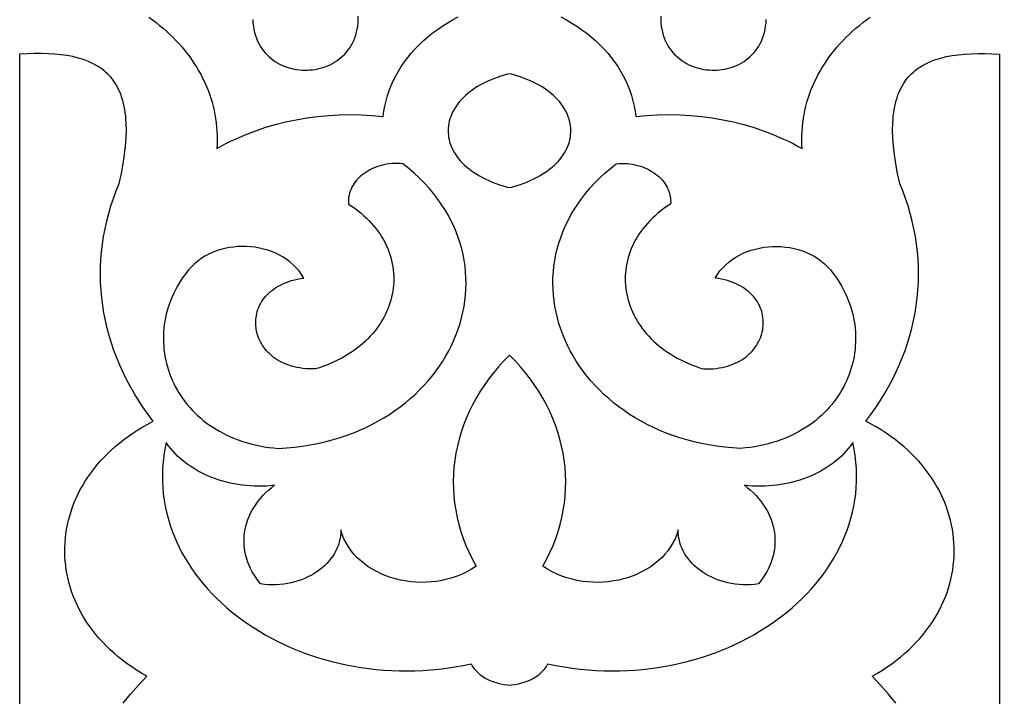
# Model space of a CAD drawing. Extents: x 196 to 288, y -250 to 355.
# Drawn here: x 197.5 to 280, y -143.5 to -86.5 of the extents above; entities that cross this region are included whole.
import ezdxf

# ---------------------------------------------------------------- set-up
doc = ezdxf.new("R2010")
doc.units = 0
doc.layers.add('LAYER_1', color=18, linetype='CONTINUOUS')

msp = doc.modelspace()

# ---------------------------------------------------------------- linework, layer by layer
at = {"layer": 'LAYER_1'}
for points in [[(208.407, -86.263), (208.717, -86.485), (209.019, -86.713), (209.314, -86.947), (209.602, -87.187), (209.883, -87.433), (210.156, -87.685), (210.422, -87.943), (210.679, -88.206), (210.929, -88.475), (211.17, -88.748), (211.404, -89.027), (211.629, -89.311), (211.845, -89.6), (212.053, -89.894), (212.252, -90.193), (212.441, -90.495), (212.622, -90.803), (212.793, -91.114), (212.955, -91.43), (213.108, -91.75), (213.25, -92.074), (213.383, -92.401), (213.506, -92.732), (213.618, -93.067), (213.72, -93.405), (213.812, -93.746), (213.893, -94.091), (213.964, -94.438), (214.023, -94.788), (214.071, -95.141), (214.108, -95.497), (214.134, -95.855), (214.148, -96.216), (214.151, -96.579), (214.142, -96.944), (214.121, -97.311), (214.503, -97.098), (214.892, -96.894), (215.285, -96.697), (215.684, -96.508), (216.496, -96.155), (217.325, -95.834), (218.172, -95.546), (219.033, -95.291), (219.908, -95.069), (220.794, -94.881), (221.691, -94.727), (222.596, -94.606), (223.509, -94.521), (224.427, -94.47), (225.35, -94.455), (226.274, -94.475), (227.2, -94.53), (228.125, -94.622), (228.181, -94.172), (228.259, -93.728), (228.359, -93.289), (228.48, -92.856), (228.622, -92.429), (228.785, -92.009), (228.969, -91.595), (229.173, -91.189), (229.396, -90.79), (229.639, -90.4), (229.901, -90.018), (230.181, -89.645), (230.481, -89.28), (230.798, -88.926), (231.133, -88.581), (231.486, -88.247), (231.856, -87.924), (232.243, -87.611), (232.646, -87.311), (233.066, -87.022), (233.501, -86.745), (233.952, -86.481), (234.419, -86.229)], [(217.145, -86.457), (217.164, -86.745), (217.197, -87.022), (217.244, -87.29), (217.303, -87.547), (217.375, -87.794), (217.458, -88.031), (217.553, -88.258), (217.658, -88.475), (217.774, -88.681), (217.899, -88.877), (218.034, -89.064), (218.178, -89.24), (218.331, -89.406), (218.491, -89.562), (218.658, -89.708), (218.833, -89.844), (219.014, -89.97), (219.201, -90.087), (219.393, -90.193), (219.591, -90.289), (219.793, -90.375), (219.999, -90.452), (220.208, -90.518), (220.421, -90.575), (220.636, -90.621), (220.853, -90.658), (221.072, -90.685), (221.292, -90.703), (221.512, -90.71), (221.733, -90.708), (221.953, -90.696), (222.173, -90.674), (222.391, -90.642), (222.608, -90.601), (222.822, -90.55), (223.033, -90.49), (223.241, -90.419), (223.446, -90.339), (223.646, -90.25), (223.841, -90.151), (224.031, -90.042), (224.216, -89.924), (224.394, -89.796), (224.566, -89.658), (224.731, -89.511), (224.888, -89.355), (225.036, -89.189), (225.177, -89.013), (225.308, -88.829), (225.429, -88.634), (225.541, -88.43), (225.642, -88.217), (225.732, -87.995), (225.81, -87.763), (225.877, -87.521), (225.931, -87.271), (225.972, -87.011), (226, -86.742), (226.013, -86.463), (226.013, -86.175)], [(243.066, -86.229), (243.532, -86.481), (243.983, -86.745), (244.419, -87.022), (244.838, -87.311), (245.242, -87.611), (245.629, -87.924), (245.999, -88.247), (246.351, -88.581), (246.687, -88.926), (247.004, -89.28), (247.303, -89.645), (247.584, -90.018), (247.846, -90.4), (248.089, -90.79), (248.312, -91.189), (248.516, -91.595), (248.699, -92.009), (248.862, -92.429), (249.005, -92.856), (249.126, -93.289), (249.226, -93.728), (249.304, -94.172), (249.36, -94.622), (250.285, -94.53), (251.21, -94.475), (252.135, -94.455), (253.058, -94.47), (253.976, -94.521), (254.888, -94.606), (255.794, -94.727), (256.691, -94.881), (257.577, -95.069), (258.452, -95.291), (259.313, -95.546), (260.159, -95.834), (260.989, -96.155), (261.801, -96.508), (262.2, -96.697), (262.593, -96.894), (262.981, -97.098), (263.364, -97.311), (263.343, -96.944), (263.334, -96.579), (263.336, -96.216), (263.351, -95.855), (263.376, -95.497), (263.413, -95.141), (263.462, -94.788), (263.521, -94.438), (263.592, -94.091), (263.673, -93.746), (263.764, -93.405), (263.867, -93.067), (263.979, -92.732), (264.102, -92.401), (264.234, -92.074), (264.377, -91.75), (264.529, -91.43), (264.691, -91.114), (264.863, -90.803), (265.043, -90.495), (265.233, -90.193), (265.432, -89.894), (265.64, -89.6), (265.856, -89.311), (266.081, -89.027), (266.314, -88.748), (266.556, -88.475), (266.806, -88.206), (267.063, -87.943), (267.329, -87.685), (267.602, -87.433), (267.883, -87.187), (268.171, -86.947), (268.466, -86.713), (268.768, -86.485), (269.077, -86.263)], [(251.472, -86.175), (251.471, -86.463), (251.485, -86.742), (251.513, -87.011), (251.554, -87.271), (251.608, -87.521), (251.674, -87.763), (251.753, -87.995), (251.843, -88.217), (251.944, -88.43), (252.055, -88.634), (252.177, -88.829), (252.308, -89.013), (252.448, -89.189), (252.597, -89.355), (252.754, -89.511), (252.919, -89.658), (253.09, -89.796), (253.269, -89.924), (253.453, -90.042), (253.644, -90.151), (253.839, -90.25), (254.039, -90.339), (254.244, -90.419), (254.452, -90.49), (254.663, -90.55), (254.877, -90.601), (255.094, -90.642), (255.312, -90.674), (255.531, -90.696), (255.752, -90.708), (255.972, -90.71), (256.193, -90.703), (256.413, -90.685), (256.632, -90.658), (256.849, -90.621), (257.064, -90.575), (257.277, -90.518), (257.486, -90.452), (257.692, -90.375), (257.894, -90.289), (258.091, -90.193), (258.284, -90.087), (258.471, -89.97), (258.652, -89.844), (258.826, -89.708), (258.994, -89.562), (259.154, -89.406), (259.306, -89.24), (259.45, -89.064), (259.585, -88.877), (259.711, -88.681), (259.827, -88.475), (259.932, -88.258), (260.027, -88.031), (260.11, -87.794), (260.182, -87.547), (260.241, -87.29), (260.287, -87.022), (260.321, -86.745), (260.34, -86.457)], [(206.255, -143.959), (206.874, -143.2), (207.533, -142.446), (208.229, -141.698), (207.795, -141.446), (207.375, -141.186), (206.969, -140.917), (206.577, -140.641), (206.199, -140.357), (205.835, -140.066), (205.486, -139.768), (205.151, -139.463), (204.83, -139.152), (204.523, -138.834), (204.23, -138.511), (203.952, -138.182), (203.687, -137.848), (203.437, -137.509), (203.201, -137.165), (202.979, -136.816), (202.771, -136.463), (202.577, -136.107), (202.397, -135.746), (202.231, -135.383), (202.08, -135.016), (201.942, -134.646), (201.818, -134.274), (201.709, -133.899), (201.613, -133.523), (201.532, -133.145), (201.465, -132.765), (201.411, -132.384), (201.372, -132.002), (201.347, -131.62), (201.335, -131.237), (201.338, -130.855), (201.355, -130.472), (201.385, -130.09), (201.43, -129.709), (201.488, -129.329), (201.561, -128.95), (201.647, -128.573), (201.748, -128.198), (201.862, -127.825), (201.991, -127.454), (202.133, -127.086), (202.289, -126.721), (202.459, -126.359), (202.643, -126.001), (202.841, -125.647), (203.053, -125.297), (203.278, -124.951), (203.518, -124.61), (203.771, -124.273), (204.038, -123.942), (204.319, -123.617), (204.614, -123.297), (204.923, -122.983), (205.246, -122.676), (205.582, -122.375), (205.932, -122.081), (206.297, -121.795), (206.674, -121.516), (207.066, -121.244), (207.472, -120.98), (207.891, -120.725), (208.324, -120.478), (208.771, -120.241), (208.344, -119.675), (207.939, -119.102), (207.555, -118.522), (207.193, -117.935), (206.852, -117.342), (206.532, -116.743), (206.234, -116.138), (205.957, -115.527), (205.702, -114.912), (205.469, -114.292), (205.257, -113.668), (205.067, -113.04), (204.899, -112.409), (204.753, -111.774), (204.629, -111.137), (204.526, -110.498), (204.446, -109.856), (204.388, -109.213), (204.352, -108.569), (204.338, -107.923), (204.347, -107.277), (204.378, -106.632), (204.431, -105.986), (204.506, -105.341), (204.604, -104.697), (204.725, -104.054), (204.868, -103.413), (205.033, -102.774), (205.222, -102.137), (205.433, -101.503), (205.666, -100.873), (205.923, -100.246), (206.104, -99.395), (206.251, -98.587), (206.365, -97.819), (206.447, -97.092), (206.496, -96.403), (206.514, -95.753), (206.501, -95.14), (206.483, -94.847), (206.457, -94.563), (206.424, -94.288), (206.383, -94.022), (206.335, -93.764), (206.28, -93.515), (206.217, -93.275), (206.147, -93.043), (206.07, -92.819), (205.986, -92.603), (205.894, -92.395), (205.796, -92.196), (205.691, -92.003), (205.579, -91.819), (205.461, -91.642), (205.335, -91.473), (205.203, -91.311), (205.065, -91.156), (204.92, -91.008), (204.768, -90.868), (204.61, -90.734), (204.446, -90.607), (204.099, -90.373), (203.727, -90.165), (203.331, -89.983), (202.912, -89.824), (202.47, -89.688), (202.005, -89.575), (201.518, -89.483), (201.009, -89.412), (200.48, -89.361), (199.93, -89.329), (199.359, -89.314), (198.77, -89.317), (198.161, -89.336), (197.534, -89.37), (197.534, -180.652)], [(271.229, -143.959), (270.61, -143.2), (269.952, -142.446), (269.255, -141.698), (269.69, -141.446), (270.11, -141.186), (270.516, -140.917), (270.908, -140.641), (271.286, -140.357), (271.649, -140.066), (271.999, -139.768), (272.334, -139.463), (272.655, -139.152), (272.962, -138.834), (273.254, -138.511), (273.533, -138.182), (273.797, -137.848), (274.048, -137.509), (274.284, -137.165), (274.506, -136.816), (274.714, -136.463), (274.908, -136.107), (275.088, -135.746), (275.254, -135.383), (275.405, -135.016), (275.543, -134.646), (275.666, -134.274), (275.776, -133.899), (275.871, -133.523), (275.953, -133.145), (276.02, -132.765), (276.073, -132.384), (276.113, -132.002), (276.138, -131.62), (276.149, -131.237), (276.147, -130.855), (276.13, -130.472), (276.1, -130.09), (276.055, -129.709), (275.996, -129.329), (275.924, -128.95), (275.837, -128.573), (275.737, -128.198), (275.623, -127.825), (275.494, -127.454), (275.352, -127.086), (275.196, -126.721), (275.026, -126.359), (274.842, -126.001), (274.644, -125.647), (274.432, -125.297), (274.207, -124.951), (273.967, -124.61), (273.714, -124.273), (273.446, -123.942), (273.165, -123.617), (272.87, -123.297), (272.562, -122.983), (272.239, -122.676), (271.903, -122.375), (271.552, -122.081), (271.188, -121.795), (270.81, -121.516), (270.419, -121.244), (270.013, -120.98), (269.594, -120.725), (269.161, -120.478), (268.714, -120.241), (269.14, -119.675), (269.546, -119.102), (269.93, -118.522), (270.292, -117.935), (270.633, -117.342), (270.953, -116.743), (271.251, -116.138), (271.528, -115.527), (271.783, -114.912), (272.016, -114.292), (272.228, -113.668), (272.418, -113.04), (272.586, -112.409), (272.732, -111.774), (272.856, -111.137), (272.958, -110.498), (273.038, -109.856), (273.097, -109.213), (273.133, -108.569), (273.146, -107.923), (273.138, -107.277), (273.107, -106.632), (273.054, -105.986), (272.979, -105.341), (272.881, -104.697), (272.76, -104.054), (272.617, -103.413), (272.452, -102.774), (272.263, -102.137), (272.052, -101.503), (271.818, -100.873), (271.562, -100.246), (271.381, -99.395), (271.234, -98.587), (271.119, -97.819), (271.038, -97.092), (270.988, -96.403), (270.971, -95.753), (270.984, -95.14), (271.002, -94.847), (271.028, -94.563), (271.061, -94.288), (271.102, -94.022), (271.15, -93.764), (271.205, -93.515), (271.268, -93.275), (271.338, -93.043), (271.415, -92.819), (271.499, -92.603), (271.59, -92.395), (271.688, -92.196), (271.793, -92.003), (271.905, -91.819), (272.024, -91.642), (272.149, -91.473), (272.281, -91.311), (272.42, -91.156), (272.565, -91.008), (272.716, -90.868), (272.874, -90.734), (273.039, -90.607), (273.386, -90.373), (273.758, -90.165), (274.153, -89.983), (274.573, -89.824), (275.015, -89.688), (275.48, -89.575), (275.967, -89.483), (276.476, -89.412), (277.005, -89.361), (277.555, -89.329), (278.125, -89.314), (278.715, -89.317), (279.323, -89.336), (279.951, -89.37), (279.951, -180.652)]]:
    msp.add_lwpolyline(points, dxfattribs=at)
for points in [[(238.742, -100.588), (238.934, -100.542), (239.265, -100.447), (239.584, -100.346), (239.892, -100.238), (240.188, -100.124), (240.473, -100.004), (240.747, -99.879), (241.008, -99.748), (241.259, -99.612), (241.498, -99.471), (241.725, -99.325), (241.941, -99.175), (242.146, -99.02), (242.339, -98.862), (242.521, -98.699), (242.692, -98.533), (242.851, -98.364), (242.999, -98.192), (243.136, -98.016), (243.262, -97.838), (243.376, -97.658), (243.479, -97.475), (243.571, -97.291), (243.651, -97.104), (243.721, -96.916), (243.779, -96.727), (243.826, -96.537), (243.862, -96.345), (243.887, -96.154), (243.901, -95.961), (243.903, -95.769), (243.895, -95.577), (243.875, -95.385), (243.845, -95.193), (243.803, -95.003), (243.751, -94.813), (243.687, -94.624), (243.613, -94.437), (243.527, -94.252), (243.431, -94.068), (243.324, -93.887), (243.206, -93.707), (243.077, -93.531), (242.937, -93.357), (242.786, -93.186), (242.625, -93.019), (242.452, -92.855), (242.269, -92.695), (242.075, -92.538), (241.87, -92.386), (241.655, -92.238), (241.429, -92.095), (241.192, -91.957), (240.944, -91.824), (240.686, -91.696), (240.417, -91.573), (240.137, -91.456), (239.546, -91.241), (238.913, -91.052), (238.742, -91.015), (238.572, -91.052), (237.938, -91.241), (237.347, -91.456), (237.068, -91.573), (236.799, -91.696), (236.541, -91.824), (236.293, -91.957), (236.056, -92.095), (235.83, -92.238), (235.614, -92.386), (235.41, -92.538), (235.216, -92.695), (235.033, -92.855), (234.86, -93.019), (234.699, -93.186), (234.548, -93.357), (234.408, -93.531), (234.279, -93.707), (234.161, -93.887), (234.054, -94.068), (233.957, -94.252), (233.872, -94.437), (233.797, -94.624), (233.734, -94.813), (233.681, -95.003), (233.64, -95.193), (233.609, -95.385), (233.59, -95.577), (233.582, -95.769), (233.584, -95.961), (233.598, -96.154), (233.623, -96.345), (233.659, -96.537), (233.706, -96.727), (233.764, -96.916), (233.833, -97.104), (233.914, -97.291), (234.006, -97.475), (234.109, -97.658), (234.223, -97.838), (234.349, -98.016), (234.485, -98.192), (234.633, -98.364), (234.793, -98.533), (234.963, -98.699), (235.145, -98.862), (235.339, -99.02), (235.543, -99.175), (235.76, -99.325), (235.987, -99.471), (236.226, -99.612), (236.476, -99.748), (236.738, -99.879), (237.012, -100.004), (237.296, -100.124), (237.593, -100.238), (237.9, -100.346), (238.22, -100.447), (238.551, -100.542)], [(229.771, -98.583), (229.535, -98.564), (229.302, -98.556), (229.071, -98.559), (228.844, -98.571), (228.619, -98.594), (228.399, -98.626), (228.183, -98.668), (227.971, -98.718), (227.764, -98.778), (227.562, -98.846), (227.366, -98.923), (227.175, -99.008), (226.991, -99.1), (226.814, -99.2), (226.644, -99.308), (226.481, -99.422), (226.326, -99.543), (226.18, -99.67), (226.042, -99.804), (225.912, -99.943), (225.793, -100.088), (225.682, -100.238), (225.582, -100.394), (225.492, -100.554), (225.413, -100.718), (225.345, -100.887), (225.289, -101.06), (225.245, -101.236), (225.212, -101.416), (225.193, -101.599), (225.186, -101.785), (225.193, -101.973), (225.476, -102.16), (225.747, -102.351), (226.007, -102.548), (226.257, -102.75), (226.495, -102.956), (226.722, -103.167), (226.937, -103.383), (227.142, -103.603), (227.336, -103.826), (227.52, -104.053), (227.692, -104.284), (227.853, -104.518), (228.004, -104.755), (228.144, -104.995), (228.273, -105.237), (228.392, -105.482), (228.5, -105.729), (228.598, -105.978), (228.685, -106.229), (228.761, -106.481), (228.827, -106.735), (228.883, -106.99), (228.929, -107.245), (228.964, -107.502), (228.989, -107.759), (229.003, -108.016), (229.008, -108.273), (229.002, -108.53), (228.987, -108.786), (228.961, -109.042), (228.925, -109.297), (228.88, -109.552), (228.824, -109.804), (228.759, -110.056), (228.684, -110.305), (228.599, -110.553), (228.504, -110.799), (228.4, -111.042), (228.285, -111.283), (228.162, -111.521), (228.029, -111.756), (227.886, -111.988), (227.734, -112.216), (227.572, -112.441), (227.401, -112.662), (227.221, -112.879), (227.031, -113.092), (226.832, -113.3), (226.624, -113.504), (226.406, -113.702), (226.18, -113.896), (225.944, -114.084), (225.7, -114.266), (225.446, -114.443), (225.184, -114.614), (224.912, -114.779), (224.632, -114.937), (224.343, -115.089), (224.045, -115.233), (223.738, -115.371), (223.423, -115.501), (223.099, -115.624), (222.766, -115.739), (222.425, -115.847), (222.144, -115.85), (221.872, -115.844), (221.607, -115.827), (221.349, -115.801), (221.1, -115.765), (220.858, -115.72), (220.624, -115.667), (220.398, -115.605), (220.179, -115.535), (219.969, -115.457), (219.766, -115.371), (219.572, -115.279), (219.386, -115.179), (219.207, -115.073), (219.037, -114.961), (218.875, -114.842), (218.721, -114.718), (218.575, -114.589), (218.438, -114.454), (218.308, -114.315), (218.188, -114.171), (218.075, -114.023), (217.971, -113.872), (217.876, -113.717), (217.789, -113.559), (217.71, -113.397), (217.64, -113.234), (217.579, -113.068), (217.526, -112.9), (217.482, -112.73), (217.447, -112.559), (217.421, -112.387), (217.403, -112.215), (217.394, -112.042), (217.394, -111.869), (217.404, -111.696), (217.422, -111.523), (217.449, -111.352), (217.485, -111.181), (217.53, -111.012), (217.585, -110.845), (217.648, -110.68), (217.721, -110.517), (217.803, -110.357), (217.894, -110.2), (217.995, -110.046), (218.105, -109.896), (218.224, -109.75), (218.353, -109.608), (218.492, -109.471), (218.639, -109.338), (218.797, -109.211), (218.964, -109.089), (219.141, -108.972), (219.327, -108.862), (219.523, -108.759), (219.729, -108.662), (219.945, -108.572), (220.171, -108.489), (220.406, -108.414), (220.651, -108.347), (220.907, -108.288), (221.172, -108.238), (221.447, -108.197), (221.254, -107.891), (221.041, -107.604), (220.808, -107.335), (220.557, -107.085), (220.29, -106.853), (220.007, -106.64), (219.71, -106.446), (219.401, -106.27), (219.08, -106.113), (218.749, -105.975), (218.409, -105.856), (218.061, -105.756), (217.707, -105.675), (217.348, -105.613), (216.986, -105.57), (216.621, -105.546), (216.255, -105.541), (215.889, -105.555), (215.524, -105.589), (215.163, -105.642), (214.805, -105.715), (214.453, -105.807), (214.108, -105.919), (213.77, -106.05), (213.442, -106.2), (213.125, -106.371), (212.819, -106.561), (212.526, -106.77), (212.248, -107), (211.986, -107.249), (211.741, -107.519), (211.514, -107.808), (211.317, -108.079), (211.131, -108.354), (210.956, -108.632), (210.792, -108.912), (210.64, -109.196), (210.498, -109.482), (210.367, -109.771), (210.247, -110.062), (210.138, -110.354), (210.04, -110.648), (209.952, -110.944), (209.875, -111.241), (209.809, -111.538), (209.753, -111.837), (209.708, -112.136), (209.673, -112.435), (209.648, -112.734), (209.634, -113.033), (209.63, -113.331), (209.637, -113.629), (209.653, -113.926), (209.68, -114.222), (209.717, -114.516), (209.764, -114.809), (209.821, -115.1), (209.888, -115.388), (209.965, -115.675), (210.052, -115.959), (210.148, -116.24), (210.254, -116.518), (210.37, -116.793), (210.496, -117.065), (210.631, -117.333), (210.776, -117.596), (210.93, -117.856), (211.094, -118.111), (211.267, -118.362), (211.449, -118.608), (211.641, -118.849), (211.842, -119.084), (212.052, -119.314), (212.272, -119.538), (212.5, -119.756), (212.737, -119.968), (212.984, -120.173), (213.239, -120.372), (213.504, -120.563), (213.777, -120.748), (214.059, -120.925), (214.35, -121.094), (214.649, -121.256), (214.957, -121.409), (215.274, -121.554), (215.599, -121.691), (215.933, -121.819), (216.275, -121.937), (216.625, -122.047), (216.984, -122.147), (217.352, -122.237), (217.727, -122.317), (218.111, -122.387), (218.502, -122.447), (218.902, -122.496), (219.31, -122.534), (219.992, -122.491), (220.662, -122.427), (221.319, -122.343), (221.964, -122.24), (222.595, -122.119), (223.214, -121.978), (223.82, -121.82), (224.413, -121.644), (224.991, -121.451), (225.556, -121.242), (226.107, -121.017), (226.644, -120.776), (227.166, -120.519), (227.673, -120.249), (228.166, -119.964), (228.644, -119.665), (229.106, -119.353), (229.553, -119.029), (229.984, -118.692), (230.399, -118.344), (230.799, -117.984), (231.181, -117.613), (231.548, -117.232), (231.897, -116.841), (232.23, -116.441), (232.545, -116.032), (232.844, -115.614), (233.124, -115.189), (233.387, -114.756), (233.632, -114.315), (233.858, -113.869), (234.067, -113.416), (234.256, -112.958), (234.427, -112.495), (234.579, -112.027), (234.711, -111.554), (234.825, -111.079), (234.918, -110.6), (234.992, -110.118), (235.045, -109.634), (235.078, -109.148), (235.091, -108.661), (235.083, -108.173), (235.055, -107.685), (235.005, -107.197), (234.934, -106.709), (234.841, -106.223), (234.726, -105.738), (234.59, -105.256), (234.432, -104.775), (234.251, -104.298), (234.047, -103.824), (233.821, -103.355), (233.572, -102.889), (233.299, -102.429), (233.004, -101.974), (232.684, -101.524), (232.341, -101.081), (231.974, -100.645), (231.583, -100.216), (231.167, -99.795), (230.726, -99.383), (230.261, -98.978)], [(247.714, -98.583), (247.95, -98.564), (248.183, -98.556), (248.413, -98.559), (248.641, -98.571), (248.865, -98.594), (249.086, -98.626), (249.302, -98.668), (249.514, -98.718), (249.721, -98.778), (249.923, -98.846), (250.119, -98.923), (250.309, -99.008), (250.493, -99.1), (250.671, -99.2), (250.841, -99.308), (251.003, -99.422), (251.158, -99.543), (251.305, -99.67), (251.443, -99.804), (251.572, -99.943), (251.692, -100.088), (251.802, -100.238), (251.903, -100.394), (251.992, -100.554), (252.071, -100.718), (252.139, -100.887), (252.196, -101.06), (252.24, -101.236), (252.272, -101.416), (252.292, -101.599), (252.299, -101.785), (252.292, -101.973), (252.009, -102.16), (251.738, -102.351), (251.477, -102.548), (251.228, -102.75), (250.99, -102.956), (250.763, -103.167), (250.547, -103.383), (250.342, -103.603), (250.148, -103.826), (249.965, -104.053), (249.793, -104.284), (249.631, -104.518), (249.481, -104.755), (249.341, -104.995), (249.211, -105.237), (249.093, -105.482), (248.985, -105.729), (248.887, -105.978), (248.8, -106.229), (248.723, -106.481), (248.657, -106.735), (248.602, -106.99), (248.556, -107.245), (248.521, -107.502), (248.496, -107.759), (248.481, -108.016), (248.477, -108.273), (248.482, -108.53), (248.498, -108.786), (248.524, -109.042), (248.559, -109.297), (248.605, -109.552), (248.661, -109.804), (248.726, -110.056), (248.801, -110.305), (248.886, -110.553), (248.981, -110.799), (249.085, -111.042), (249.199, -111.283), (249.323, -111.521), (249.456, -111.756), (249.599, -111.988), (249.751, -112.216), (249.913, -112.441), (250.084, -112.662), (250.264, -112.879), (250.454, -113.092), (250.653, -113.3), (250.861, -113.504), (251.078, -113.702), (251.305, -113.896), (251.54, -114.084), (251.785, -114.266), (252.038, -114.443), (252.301, -114.614), (252.573, -114.779), (252.853, -114.937), (253.142, -115.089), (253.44, -115.233), (253.747, -115.371), (254.062, -115.501), (254.386, -115.624), (254.719, -115.739), (255.06, -115.847), (255.34, -115.85), (255.613, -115.844), (255.878, -115.827), (256.135, -115.801), (256.385, -115.765), (256.627, -115.72), (256.861, -115.667), (257.087, -115.605), (257.305, -115.535), (257.516, -115.457), (257.718, -115.371), (257.913, -115.279), (258.099, -115.179), (258.278, -115.073), (258.448, -114.961), (258.61, -114.842), (258.764, -114.718), (258.91, -114.589), (259.047, -114.454), (259.176, -114.315), (259.297, -114.171), (259.41, -114.023), (259.514, -113.872), (259.609, -113.717), (259.696, -113.559), (259.775, -113.397), (259.845, -113.234), (259.906, -113.068), (259.959, -112.9), (260.003, -112.73), (260.038, -112.559), (260.064, -112.387), (260.082, -112.215), (260.09, -112.042), (260.09, -111.869), (260.081, -111.696), (260.063, -111.523), (260.036, -111.352), (260, -111.181), (259.955, -111.012), (259.9, -110.845), (259.837, -110.68), (259.764, -110.517), (259.682, -110.357), (259.591, -110.2), (259.49, -110.046), (259.38, -109.896), (259.26, -109.75), (259.132, -109.608), (258.993, -109.471), (258.845, -109.338), (258.688, -109.211), (258.521, -109.089), (258.344, -108.972), (258.158, -108.862), (257.961, -108.759), (257.756, -108.662), (257.54, -108.572), (257.314, -108.489), (257.079, -108.414), (256.833, -108.347), (256.578, -108.288), (256.313, -108.238), (256.037, -108.197), (256.23, -107.891), (256.444, -107.604), (256.677, -107.335), (256.927, -107.085), (257.195, -106.853), (257.478, -106.64), (257.774, -106.446), (258.084, -106.27), (258.405, -106.113), (258.736, -105.975), (259.076, -105.856), (259.424, -105.756), (259.778, -105.675), (260.137, -105.613), (260.499, -105.57), (260.864, -105.546), (261.23, -105.541), (261.596, -105.555), (261.96, -105.589), (262.322, -105.642), (262.679, -105.715), (263.031, -105.807), (263.377, -105.919), (263.714, -106.05), (264.042, -106.2), (264.36, -106.371), (264.666, -106.561), (264.958, -106.77), (265.236, -107), (265.499, -107.249), (265.744, -107.519), (265.971, -107.808), (266.168, -108.079), (266.354, -108.354), (266.529, -108.632), (266.692, -108.912), (266.845, -109.196), (266.987, -109.482), (267.117, -109.771), (267.237, -110.062), (267.347, -110.354), (267.445, -110.648), (267.533, -110.944), (267.61, -111.241), (267.676, -111.538), (267.732, -111.837), (267.777, -112.136), (267.812, -112.435), (267.836, -112.734), (267.851, -113.033), (267.854, -113.331), (267.848, -113.629), (267.831, -113.926), (267.805, -114.222), (267.768, -114.516), (267.721, -114.809), (267.664, -115.1), (267.597, -115.388), (267.52, -115.675), (267.433, -115.959), (267.337, -116.24), (267.23, -116.518), (267.115, -116.793), (266.989, -117.065), (266.854, -117.333), (266.709, -117.596), (266.555, -117.856), (266.391, -118.111), (266.218, -118.362), (266.036, -118.608), (265.844, -118.849), (265.643, -119.084), (265.433, -119.314), (265.213, -119.538), (264.985, -119.756), (264.747, -119.968), (264.501, -120.173), (264.245, -120.372), (263.981, -120.563), (263.708, -120.748), (263.426, -120.925), (263.135, -121.094), (262.836, -121.256), (262.528, -121.409), (262.211, -121.554), (261.886, -121.691), (261.552, -121.819), (261.21, -121.937), (260.859, -122.047), (260.5, -122.147), (260.133, -122.237), (259.758, -122.317), (259.374, -122.387), (258.982, -122.447), (258.582, -122.496), (258.175, -122.534), (257.493, -122.491), (256.823, -122.427), (256.166, -122.343), (255.521, -122.24), (254.889, -122.119), (254.27, -121.978), (253.665, -121.82), (253.072, -121.644), (252.494, -121.451), (251.929, -121.242), (251.378, -121.017), (250.841, -120.776), (250.319, -120.519), (249.811, -120.249), (249.319, -119.964), (248.841, -119.665), (248.379, -119.353), (247.932, -119.029), (247.501, -118.692), (247.085, -118.344), (246.686, -117.984), (246.303, -117.613), (245.937, -117.232), (245.587, -116.841), (245.255, -116.441), (244.939, -116.032), (244.641, -115.614), (244.361, -115.189), (244.098, -114.756), (243.853, -114.315), (243.626, -113.869), (243.418, -113.416), (243.229, -112.958), (243.058, -112.495), (242.906, -112.027), (242.773, -111.554), (242.66, -111.079), (242.567, -110.6), (242.493, -110.118), (242.44, -109.634), (242.406, -109.148), (242.393, -108.661), (242.401, -108.173), (242.43, -107.685), (242.48, -107.197), (242.551, -106.709), (242.644, -106.223), (242.758, -105.738), (242.895, -105.256), (243.053, -104.775), (243.234, -104.298), (243.438, -103.824), (243.664, -103.355), (243.913, -102.889), (244.185, -102.429), (244.481, -101.974), (244.8, -101.524), (245.144, -101.081), (245.511, -100.645), (245.902, -100.216), (246.318, -99.795), (246.758, -99.383), (247.224, -98.978)], [(238.742, -142.441), (238.892, -142.429), (239.201, -142.386), (239.497, -142.33), (239.781, -142.261), (240.051, -142.179), (240.308, -142.085), (240.552, -141.977), (240.781, -141.857), (240.996, -141.723), (241.197, -141.577), (241.382, -141.419), (241.553, -141.247), (241.708, -141.063), (241.848, -140.866), (241.971, -140.657), (242.652, -140.795), (243.331, -140.915), (244.008, -141.015), (244.683, -141.097), (245.356, -141.161), (246.025, -141.207), (246.691, -141.236), (247.354, -141.247), (248.012, -141.241), (248.666, -141.218), (249.315, -141.178), (249.959, -141.122), (250.598, -141.05), (251.231, -140.962), (251.858, -140.858), (252.478, -140.739), (253.091, -140.605), (253.697, -140.456), (254.296, -140.293), (254.886, -140.115), (255.468, -139.923), (256.042, -139.718), (256.606, -139.499), (257.162, -139.266), (257.707, -139.021), (258.243, -138.763), (258.768, -138.492), (259.282, -138.209), (259.785, -137.914), (260.277, -137.607), (260.756, -137.289), (261.224, -136.96), (261.679, -136.62), (262.121, -136.269), (262.55, -135.907), (262.965, -135.535), (263.366, -135.154), (263.753, -134.763), (264.125, -134.362), (264.483, -133.952), (264.824, -133.533), (265.151, -133.106), (265.461, -132.67), (265.754, -132.226), (266.031, -131.774), (266.29, -131.315), (266.532, -130.848), (266.756, -130.374), (266.962, -129.894), (267.15, -129.406), (267.318, -128.913), (267.467, -128.413), (267.597, -127.908), (267.706, -127.396), (267.795, -126.88), (267.864, -126.359), (267.911, -125.833), (267.937, -125.302), (267.941, -124.767), (267.923, -124.228), (267.882, -123.685), (267.819, -123.139), (267.733, -122.589), (267.622, -122.037), (267.449, -122.278), (267.266, -122.512), (267.072, -122.739), (266.869, -122.958), (266.655, -123.171), (266.433, -123.375), (266.202, -123.572), (265.962, -123.762), (265.714, -123.943), (265.458, -124.116), (265.194, -124.282), (264.924, -124.438), (264.646, -124.587), (264.362, -124.727), (264.071, -124.858), (263.775, -124.981), (263.473, -125.094), (263.166, -125.198), (262.854, -125.294), (262.538, -125.379), (262.217, -125.456), (261.892, -125.523), (261.564, -125.58), (261.232, -125.627), (260.898, -125.664), (260.561, -125.691), (260.221, -125.708), (259.88, -125.714), (259.537, -125.71), (259.193, -125.695), (258.848, -125.67), (258.503, -125.633), (258.769, -125.839), (259.021, -126.053), (259.258, -126.274), (259.481, -126.502), (259.69, -126.736), (259.884, -126.975), (260.064, -127.221), (260.23, -127.471), (260.38, -127.727), (260.516, -127.986), (260.637, -128.249), (260.744, -128.516), (260.835, -128.786), (260.912, -129.059), (260.974, -129.333), (261.021, -129.61), (261.052, -129.887), (261.069, -130.166), (261.07, -130.445), (261.056, -130.724), (261.027, -131.003), (260.982, -131.282), (260.922, -131.559), (260.846, -131.834), (260.755, -132.108), (260.648, -132.379), (260.525, -132.647), (260.387, -132.912), (260.233, -133.174), (260.063, -133.431), (259.877, -133.684), (259.675, -133.932), (259.344, -133.971), (259.015, -133.995), (258.689, -134.004), (258.366, -133.998), (258.047, -133.978), (257.733, -133.944), (257.424, -133.896), (257.12, -133.836), (256.822, -133.762), (256.532, -133.676), (256.248, -133.578), (255.972, -133.468), (255.704, -133.347), (255.446, -133.215), (255.196, -133.072), (254.957, -132.919), (254.728, -132.756), (254.511, -132.584), (254.304, -132.402), (254.11, -132.212), (253.929, -132.013), (253.761, -131.806), (253.607, -131.592), (253.467, -131.37), (253.342, -131.142), (253.232, -130.907), (253.138, -130.665), (253.061, -130.418), (253.001, -130.166), (252.959, -129.908), (252.935, -129.646), (252.929, -129.379), (252.875, -129.571), (252.813, -129.76), (252.667, -130.127), (252.494, -130.478), (252.295, -130.814), (252.07, -131.134), (251.822, -131.438), (251.552, -131.725), (251.261, -131.995), (250.95, -132.248), (250.621, -132.484), (250.276, -132.701), (249.914, -132.9), (249.539, -133.08), (249.151, -133.24), (248.752, -133.382), (248.343, -133.503), (247.925, -133.605), (247.5, -133.685), (247.069, -133.745), (246.634, -133.783), (246.195, -133.8), (245.755, -133.794), (245.314, -133.766), (244.874, -133.715), (244.437, -133.641), (244.003, -133.543), (243.574, -133.422), (243.152, -133.276), (242.738, -133.105), (242.332, -132.91), (241.937, -132.689), (241.554, -132.442), (241.865, -131.869), (242.147, -131.291), (242.402, -130.707), (242.63, -130.119), (242.83, -129.527), (243.002, -128.932), (243.148, -128.335), (243.266, -127.735), (243.357, -127.134), (243.422, -126.531), (243.459, -125.928), (243.47, -125.326), (243.454, -124.724), (243.412, -124.123), (243.343, -123.524), (243.248, -122.928), (243.127, -122.335), (242.98, -121.745), (242.807, -121.16), (242.608, -120.579), (242.383, -120.003), (242.132, -119.434), (241.856, -118.87), (241.555, -118.314), (241.228, -117.766), (240.875, -117.225), (240.498, -116.694), (240.096, -116.171), (239.668, -115.659), (239.216, -115.157), (238.742, -114.684), (238.269, -115.157), (237.817, -115.659), (237.389, -116.171), (236.987, -116.694), (236.609, -117.225), (236.257, -117.766), (235.93, -118.314), (235.629, -118.87), (235.353, -119.434), (235.102, -120.003), (234.877, -120.579), (234.678, -121.16), (234.505, -121.745), (234.358, -122.335), (234.236, -122.928), (234.141, -123.524), (234.073, -124.123), (234.03, -124.724), (234.015, -125.326), (234.026, -125.928), (234.063, -126.531), (234.127, -127.134), (234.219, -127.735), (234.337, -128.335), (234.483, -128.932), (234.655, -129.527), (234.855, -130.119), (235.083, -130.707), (235.338, -131.291), (235.62, -131.869), (235.93, -132.442), (235.548, -132.689), (235.153, -132.91), (234.747, -133.105), (234.333, -133.276), (233.91, -133.422), (233.482, -133.543), (233.048, -133.641), (232.61, -133.715), (232.171, -133.766), (231.73, -133.794), (231.29, -133.8), (230.851, -133.783), (230.416, -133.745), (229.985, -133.685), (229.56, -133.605), (229.142, -133.503), (228.733, -133.382), (228.333, -133.24), (227.945, -133.08), (227.57, -132.9), (227.209, -132.701), (226.863, -132.484), (226.535, -132.248), (226.224, -131.995), (225.933, -131.725), (225.662, -131.438), (225.414, -131.134), (225.19, -130.814), (224.99, -130.478), (224.817, -130.127), (224.672, -129.76), (224.61, -129.571), (224.556, -129.379), (224.55, -129.646), (224.526, -129.908), (224.484, -130.166), (224.423, -130.418), (224.346, -130.665), (224.253, -130.907), (224.143, -131.142), (224.018, -131.37), (223.878, -131.592), (223.724, -131.806), (223.556, -132.013), (223.374, -132.212), (223.18, -132.402), (222.974, -132.584), (222.756, -132.756), (222.528, -132.919), (222.288, -133.072), (222.039, -133.215), (221.78, -133.347), (221.513, -133.468), (221.237, -133.578), (220.953, -133.676), (220.662, -133.762), (220.365, -133.836), (220.061, -133.896), (219.752, -133.944), (219.437, -133.978), (219.119, -133.998), (218.796, -134.004), (218.47, -133.995), (218.141, -133.971), (217.809, -133.932), (217.607, -133.684), (217.422, -133.431), (217.252, -133.174), (217.098, -132.912), (216.959, -132.647), (216.837, -132.379), (216.73, -132.108), (216.639, -131.834), (216.563, -131.559), (216.503, -131.282), (216.458, -131.003), (216.429, -130.724), (216.415, -130.445), (216.416, -130.166), (216.433, -129.887), (216.464, -129.61), (216.511, -129.333), (216.573, -129.059), (216.649, -128.786), (216.741, -128.516), (216.847, -128.249), (216.969, -127.986), (217.105, -127.727), (217.255, -127.471), (217.421, -127.221), (217.6, -126.975), (217.795, -126.736), (218.003, -126.502), (218.227, -126.274), (218.464, -126.053), (218.716, -125.839), (218.982, -125.633), (218.636, -125.67), (218.291, -125.695), (217.947, -125.71), (217.605, -125.714), (217.263, -125.708), (216.924, -125.691), (216.587, -125.664), (216.253, -125.627), (215.921, -125.58), (215.593, -125.523), (215.268, -125.456), (214.947, -125.379), (214.631, -125.294), (214.319, -125.198), (214.011, -125.094), (213.71, -124.981), (213.413, -124.858), (213.123, -124.727), (212.839, -124.587), (212.561, -124.438), (212.29, -124.282), (212.027, -124.116), (211.771, -123.943), (211.523, -123.762), (211.283, -123.572), (211.052, -123.375), (210.829, -123.171), (210.616, -122.958), (210.412, -122.739), (210.219, -122.512), (210.035, -122.278), (209.862, -122.037), (209.752, -122.589), (209.666, -123.139), (209.602, -123.685), (209.562, -124.228), (209.544, -124.767), (209.548, -125.302), (209.574, -125.833), (209.621, -126.359), (209.69, -126.88), (209.779, -127.396), (209.888, -127.908), (210.018, -128.413), (210.167, -128.913), (210.335, -129.406), (210.522, -129.894), (210.728, -130.374), (210.952, -130.848), (211.194, -131.315), (211.454, -131.774), (211.731, -132.226), (212.024, -132.67), (212.334, -133.106), (212.66, -133.533), (213.002, -133.952), (213.359, -134.362), (213.732, -134.763), (214.118, -135.154), (214.52, -135.535), (214.935, -135.907), (215.364, -136.269), (215.806, -136.62), (216.261, -136.96), (216.728, -137.289), (217.208, -137.607), (217.7, -137.914), (218.203, -138.209), (218.717, -138.492), (219.242, -138.763), (219.778, -139.021), (220.323, -139.266), (220.878, -139.499), (221.443, -139.718), (222.016, -139.923), (222.599, -140.115), (223.189, -140.293), (223.788, -140.456), (224.394, -140.605), (225.007, -140.739), (225.627, -140.858), (226.254, -140.962), (226.887, -141.05), (227.525, -141.122), (228.169, -141.178), (228.819, -141.218), (229.473, -141.241), (230.131, -141.247), (230.793, -141.236), (231.46, -141.207), (232.129, -141.161), (232.801, -141.097), (233.476, -141.015), (234.154, -140.915), (234.833, -140.795), (235.514, -140.657), (235.637, -140.866), (235.777, -141.063), (235.932, -141.247), (236.102, -141.419), (236.288, -141.577), (236.489, -141.723), (236.704, -141.857), (236.933, -141.977), (237.177, -142.085), (237.434, -142.179), (237.704, -142.261), (237.988, -142.33), (238.284, -142.386), (238.593, -142.429)]]:
    msp.add_lwpolyline(points, close=True, dxfattribs=at)

doc.saveas('drawing.dxf')
